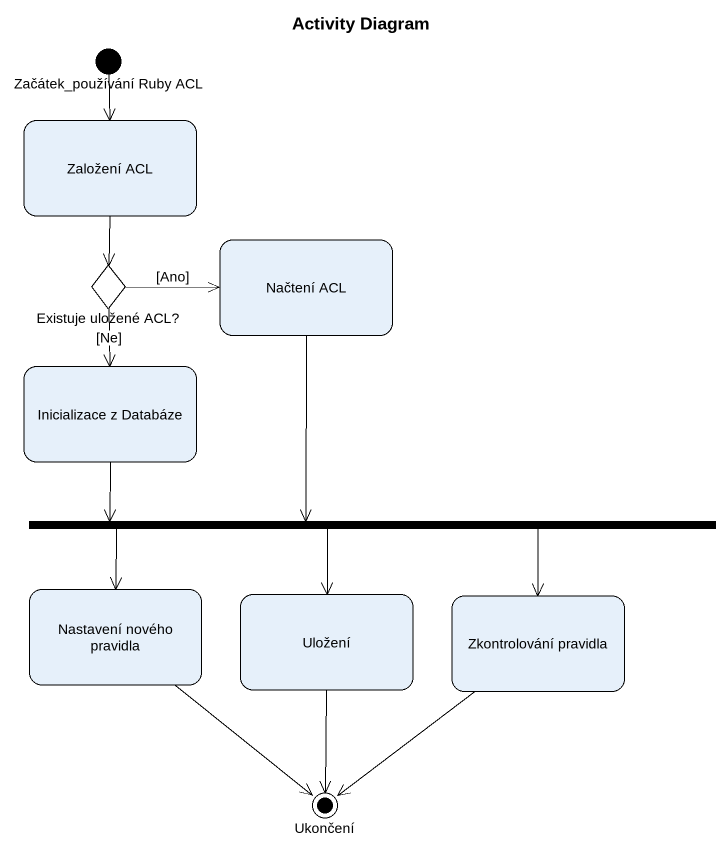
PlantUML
@startuml
title Activity Diagram
hide empty description
state "Začátek_používání Ruby ACL" as Začátek_používání_Ruby_ACL <<start>>
state "Založení ACL" as Založení_ACL
state "Načtení ACL" as Načtení_ACL
state "Existuje uložené ACL?" as Existuje_uložené_ACL <<choice>>
state "Inicializace z Databáze" as Inicializace_z_Databáze
state fork1 <<fork>>
state "Nastavení nového pravidla" as Nastavení_nového_pravidla
state Uložení
state "Zkontrolování pravidla" as Zkontrolování_pravidla
state Ukončení <<end>>
Začátek_používání_Ruby_ACL --> Založení_ACL
Založení_ACL --> Existuje_uložené_ACL
Načtení_ACL --> fork1
Existuje_uložené_ACL -right-> Načtení_ACL : [Ano]
Existuje_uložené_ACL --> Inicializace_z_Databáze : [Ne]
Inicializace_z_Databáze -right-> fork1
fork1 -left-> Nastavení_nového_pravidla
fork1 --> Uložení
fork1 --> Zkontrolování_pravidla
Nastavení_nového_pravidla --> Ukončení
Uložení --> Ukončení
Zkontrolování_pravidla --> Ukončení
@enduml
